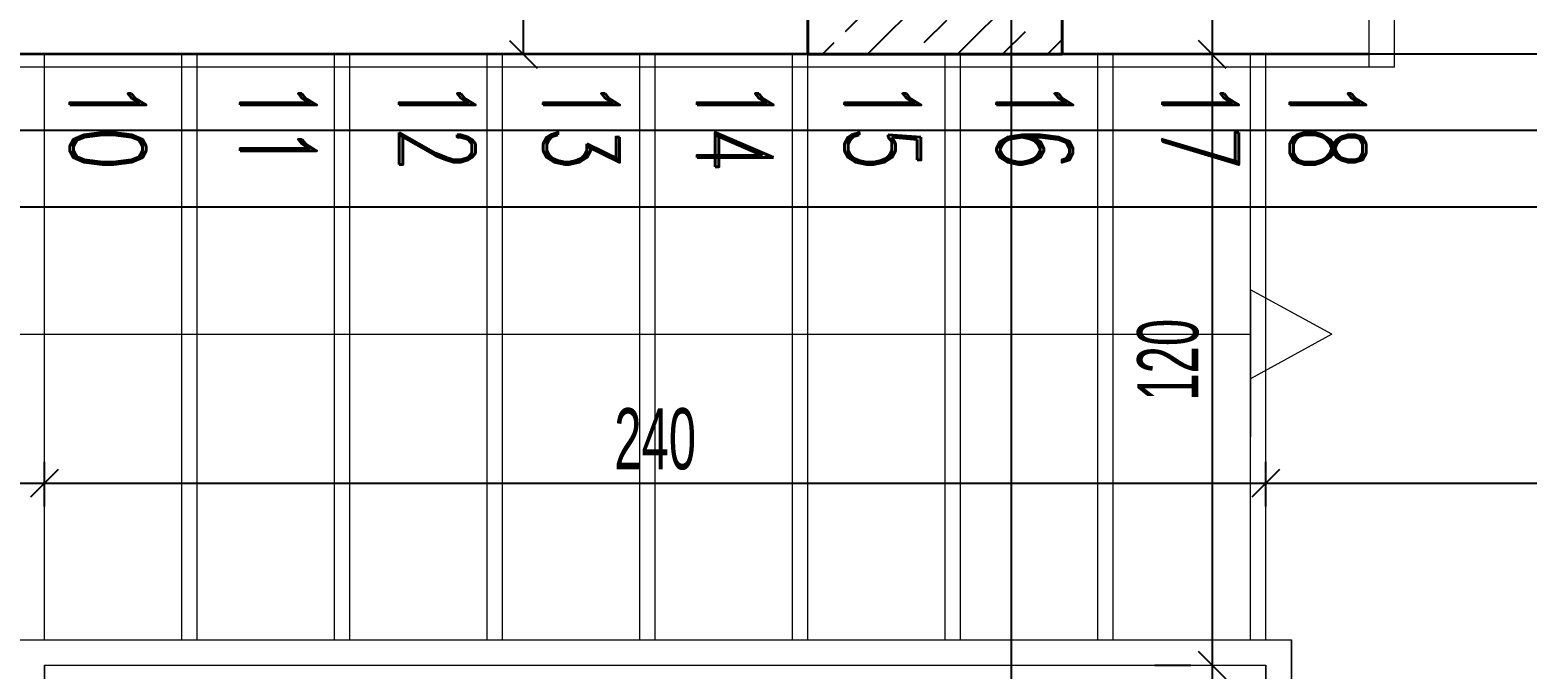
# Model space of a CAD drawing. Header units: inches. Extents: x -7543 to -822, y 102837 to 190349.
# Drawn here: x -829.9284 to -829.8696, y 102836.9873 to 102837.0124 of the extents above; entities that cross this region are included whole.
import ezdxf

# ---------------------------------------------------------------- set-up
doc = ezdxf.new("R2010")
doc.units = ezdxf.units.IN
doc.header["$MEASUREMENT"] = 0
doc.linetypes.add('ACAD_ISO07W100', pattern=[3, 0, -3])
doc.linetypes.add('DASHDOTX2', pattern=[2, 1, -0.5, 0, -0.5])
doc.layers.get('0').update_dxf_attribs({"lineweight": 25})
doc.layers.get('Defpoints').update_dxf_attribs({"lineweight": 25})
for name, color, linetype, lineweight in [('AKS', 1, 'Continuous', 25), ('ICOL', 55, 'Continuous', 25), ('KOLON', 2, 'Continuous', 40), ('SIVA', 150, 'Continuous', 15), ('TARAMA', 8, 'Continuous', 25), ('YAZI', 7, 'Continuous', 25)]:
    doc.layers.add(name, color=color, linetype=linetype, lineweight=lineweight)
for name, color, linetype, lineweight, true_color in [('DUVAR', 7, 'Continuous', 35, 0xfc4642), ('KAPI', 7, 'Continuous', 18, 0xffb360), ('MERDİVEN', 7, 'Continuous', 20, 0x16c244)]:
    doc.layers.add(name, color=color, linetype=linetype, lineweight=lineweight, true_color=true_color)
doc.styles.add('OLCU', font='tromand.shx', dxfattribs={"width": 0.6, "height": 12})
doc.styles.add('st1', font='romandtw.shx', dxfattribs={"width": 0.7, "height": 40})

# ---------------------------------------------------------------- blocks, each defined once
blk = doc.blocks.new('_Oblique')
at = {"color": 0, "linetype": 'ByBlock', "lineweight": -2}
blk.add_line((-0.5, -0.5), (0.5, 0.5), dxfattribs=at)

msp = doc.modelspace()

# ---------------------------------------------------------------- linework, layer by layer
at = {"layer": 'AKS', "linetype": 'DASHDOTX2', "ltscale": 10}
for p, q in [((-829.889832, 102837.241781), (-829.889832, 102836.729325)), ((-829.720533, 102837.008431), (-830.091136, 102837.008431)), ((-829.720533, 102837.005431), (-830.091136, 102837.005431))]:
    msp.add_line(p, q, dxfattribs=at)
at = {"layer": 'Defpoints', "color": 6}
msp.add_line((-829.843319, 102837.011431), (-829.958819, 102837.011431), dxfattribs=at)
at = {"layer": 'DUVAR'}
msp.add_line((-829.87577, 102837.011431), (-829.944991, 102837.011431), dxfattribs=at)
at = {"layer": 'ICOL'}
for p, q in [((-829.909003, 102837.015431), (-829.909003, 102837.011431)), ((-829.881932, 102837.015431), (-829.881932, 102837.011431)), ((-829.881932, 102837.011431), (-829.881932, 102836.987431)), ((-829.95382, 102836.994581), (-829.92782, 102836.994581)), ((-829.92782, 102836.994581), (-829.87982, 102836.994581)), ((-829.87982, 102836.994581), (-829.84332, 102836.994581)), ((-829.881932, 102836.987431), (-829.881932, 102836.983431))]:
    msp.add_line(p, q, dxfattribs=at)
at = {"layer": 'ICOL', "color": 53}
for p, q in [((-829.907795, 102837.011431), (-829.909843, 102837.011431)), ((-829.884332, 102837.011431), (-829.882772, 102837.011431)), ((-829.884332, 102837.011431), (-829.882772, 102837.011431)), ((-829.92782, 102836.99367), (-829.92782, 102836.995421)), ((-829.92782, 102836.99367), (-829.92782, 102836.995421)), ((-829.87982, 102836.99367), (-829.87982, 102836.995421)), ((-829.87982, 102836.99367), (-829.87982, 102836.995421)), ((-829.88418, 102836.987431), (-829.882772, 102836.987431)), ((-829.88418, 102836.987431), (-829.882772, 102836.987431))]:
    msp.add_line(p, q, dxfattribs=at)
at = {"layer": 'KAPI'}
for p, q in [((-829.87577, 102837.015931), (-829.87577, 102837.010931)), ((-829.87477, 102837.010931), (-829.87477, 102837.015931)), ((-829.87477, 102837.010931), (-829.87577, 102837.010931))]:
    msp.add_line(p, q, dxfattribs=at)
at = {"layer": 'KOLON'}
for p, q in [((-829.89782, 102837.011431), (-829.89782, 102837.016431)), ((-829.88782, 102837.016431), (-829.88782, 102837.011431)), ((-829.88782, 102837.011431), (-829.89782, 102837.011431))]:
    msp.add_line(p, q, dxfattribs=at)
at = {"layer": 'MERDİVEN', "linetype": 'ACAD_ISO07W100'}
for p, q in [((-829.92782, 102836.988431), (-829.92782, 102837.011431)), ((-829.92182, 102836.988431), (-829.92182, 102837.011431)), ((-829.91582, 102836.988431), (-829.91582, 102837.011431)), ((-829.90982, 102836.988431), (-829.90982, 102837.011431)), ((-829.90382, 102836.988431), (-829.90382, 102837.011431)), ((-829.89782, 102836.988431), (-829.89782, 102837.011431)), ((-829.89182, 102836.988431), (-829.89182, 102837.011431)), ((-829.88582, 102836.988431), (-829.88582, 102837.011431)), ((-829.87982, 102836.988431), (-829.87982, 102837.011431))]:
    msp.add_line(p, q, dxfattribs=at)
at = {"layer": 'MERDİVEN'}
for p, q in [((-829.92242, 102836.988431), (-829.92242, 102837.011431)), ((-829.91642, 102836.988431), (-829.91642, 102837.011431)), ((-829.91042, 102836.988431), (-829.91042, 102837.011431)), ((-829.90442, 102836.988431), (-829.90442, 102837.011431)), ((-829.89842, 102836.988431), (-829.89842, 102837.011431)), ((-829.89242, 102836.988431), (-829.89242, 102837.011431)), ((-829.88642, 102836.988431), (-829.88642, 102837.011431)), ((-829.88042, 102836.988431), (-829.88042, 102837.011431)), ((-829.877223, 102837.000431), (-829.88042, 102837.002177)), ((-829.877223, 102837.000431), (-829.88042, 102837.002177)), ((-829.88042, 102837.002177), (-829.88042, 102836.996406)), ((-829.93982, 102837.000431), (-829.88042, 102837.000431)), ((-829.877223, 102837.000431), (-829.88042, 102836.998684)), ((-829.92882, 102836.988431), (-829.87882, 102836.988431)), ((-829.92782, 102836.988431), (-829.87982, 102836.988431)), ((-829.92782, 102836.988431), (-829.87982, 102836.988431)), ((-829.92782, 102836.988431), (-829.87982, 102836.988431)), ((-829.87882, 102836.982431), (-829.87882, 102836.988431)), ((-829.87882, 102836.988431), (-829.87882, 102836.982431)), ((-829.87882, 102836.988431), (-829.87882, 102836.982431)), ((-829.87882, 102836.982431), (-829.87882, 102836.988431)), ((-829.92782, 102836.987431), (-829.92782, 102836.983431)), ((-829.92782, 102836.983431), (-829.92782, 102836.987431)), ((-829.92782, 102836.983431), (-829.92782, 102836.987431)), ((-829.92782, 102836.987431), (-829.87982, 102836.987431)), ((-829.92782, 102836.987431), (-829.92782, 102836.983431)), ((-829.92682, 102836.987431), (-829.88082, 102836.987431)), ((-829.92682, 102836.987431), (-829.88082, 102836.987431)), ((-829.92682, 102836.987431), (-829.88082, 102836.987431)), ((-829.87982, 102836.983431), (-829.87982, 102836.987431)), ((-829.87982, 102836.987431), (-829.87982, 102836.983431)), ((-829.87982, 102836.987431), (-829.87982, 102836.983431)), ((-829.87982, 102836.983431), (-829.87982, 102836.987431))]:
    msp.add_line(p, q, dxfattribs=at)
at = {"layer": 'SIVA'}
for p, q in [((-829.89732, 102837.010931), (-829.944784, 102837.010931)), ((-829.88732, 102837.010931), (-829.89832, 102837.010931)), ((-829.87577, 102837.010931), (-829.88832, 102837.010931))]:
    msp.add_line(p, q, dxfattribs=at)
at = {"layer": 'TARAMA'}
for p, q in [((-829.890474, 102837.016431), (-829.895474, 102837.011431)), ((-829.88782, 102837.015549), (-829.891938, 102837.011431)), ((-829.895469, 102837.013203), (-829.896353, 102837.012319)), ((-829.892376, 102837.012761), (-829.89326, 102837.011877)), ((-829.889282, 102837.012319), (-829.890166, 102837.011435)), ((-829.896795, 102837.011877), (-829.897241, 102837.011431)), ((-829.88782, 102837.012013), (-829.888403, 102837.011431)), ((-829.893702, 102837.011435), (-829.893706, 102837.011431))]:
    msp.add_line(p, q, dxfattribs=at)

# ---------------------------------------------------------------- block references
at = {"layer": 'ICOL'}
for p, xscale, yscale, zscale, rotation in [((-829.909003, 102837.011431), 0.001080000001820736, 0.001080000001820736, 0.001080000001820736, 270), ((-829.881932, 102837.011431), 0.001080000001820736, 0.001080000001820736, 0.001080000001820736, 90), ((-829.881932, 102837.011431), 0.001080000001820736, 0.001080000001820736, 0.001080000001820736, 270), ((-829.92782, 102836.994581), 0.001080000000001746, 0.001080000000001746, 0.001080000000001746, 180), ((-829.87982, 102836.994581), 0.001080000000001746, 0.001080000000001746, 0.001080000000001746, 180), ((-829.881932, 102836.987431), 0.001080000001820736, 0.001080000001820736, 0.001080000001820736, 90), ((-829.881932, 102836.987431), 0.001080000001820736, 0.001080000001820736, 0.001080000001820736, 270)]:
    msp.add_blockref('_Oblique', p, dxfattribs=dict(at, xscale=xscale, yscale=yscale, zscale=zscale, rotation=rotation))
at = {"layer": 'ICOL', "xscale": 0.001080000000001746, "yscale": 0.001080000000001746, "zscale": 0.001080000000001746}
for p in [(-829.92782, 102836.994581), (-829.87982, 102836.994581)]:
    msp.add_blockref('_Oblique', p, dxfattribs=at)

# ---------------------------------------------------------------- texts
at = {"layer": 'ICOL', "insert": (-829.88366, 102836.999431), "char_height": 0.0024, "attachment_point": 5, "rotation": 90, "style": 'OLCU'}
msp.add_mtext('\\A1;120', dxfattribs=at)
at = {"layer": 'ICOL', "insert": (-829.90382, 102836.996309), "char_height": 0.0024, "attachment_point": 5, "style": 'OLCU'}
msp.add_mtext('\\A1;240', dxfattribs=at)
at = {"layer": 'YAZI', "style": 'st1', "width": 0.7}
for s, p in [('10', (-829.926826, 102837.01043)), ('11', (-829.920128, 102837.01043)), ('12', (-829.913884, 102837.01043)), ('13', (-829.908216, 102837.01043)), ('14', (-829.902174, 102837.01043)), ('15', (-829.896378, 102837.01043)), ('16', (-829.890401, 102837.01043)), ('17', (-829.883886, 102837.01043)), ('18', (-829.878883, 102837.01043))]:
    msp.add_text(s, height=0.003, rotation=270, dxfattribs=at).set_placement(p)

doc.saveas('drawing.dxf')
